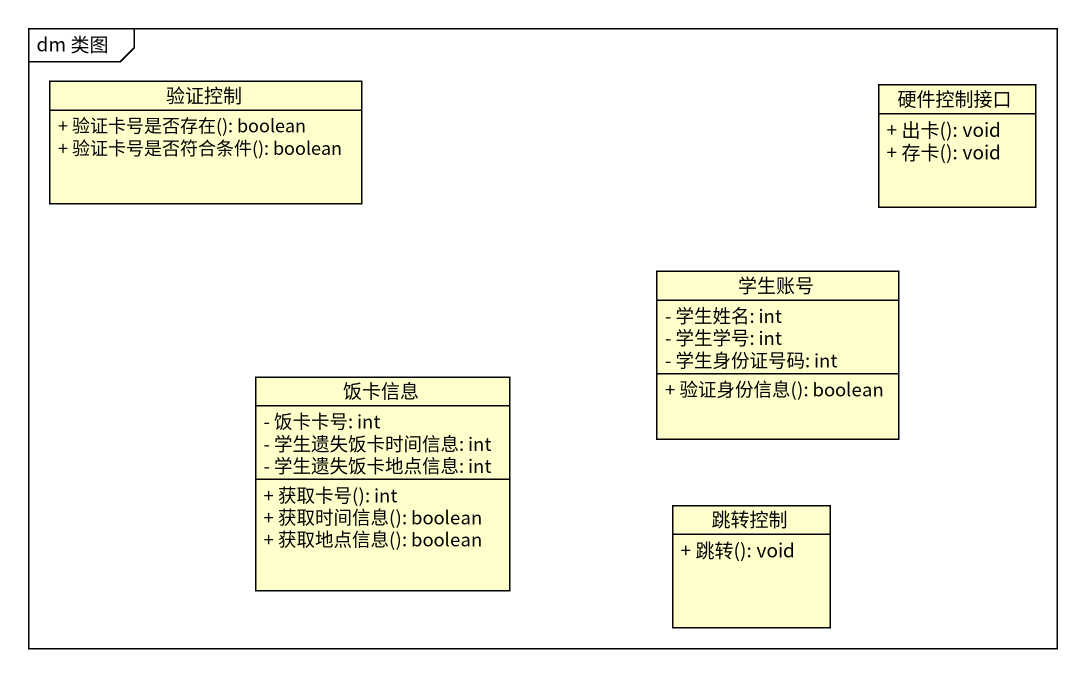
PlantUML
@startuml
mainframe dm 类图
hide circle
hide empty members
skinparam classAttributeIconSize 0
class 验证控制 {
  + 验证卡号是否存在(): boolean
  + 验证卡号是否符合条件(): boolean
}
class 硬件控制接口 {
  + 出卡(): void
  + 存卡(): void
}
class 学生账号 {
  - 学生姓名: int
  - 学生学号: int
  - 学生身份证号码: int
  + 验证身份信息(): boolean
}
class 饭卡信息 {
  - 饭卡卡号: int
  - 学生遗失饭卡时间信息: int
  - 学生遗失饭卡地点信息: int
  + 获取卡号(): int
  + 获取时间信息(): boolean
  + 获取地点信息(): boolean
}
class 跳转控制 {
  + 跳转(): void
}
@enduml
